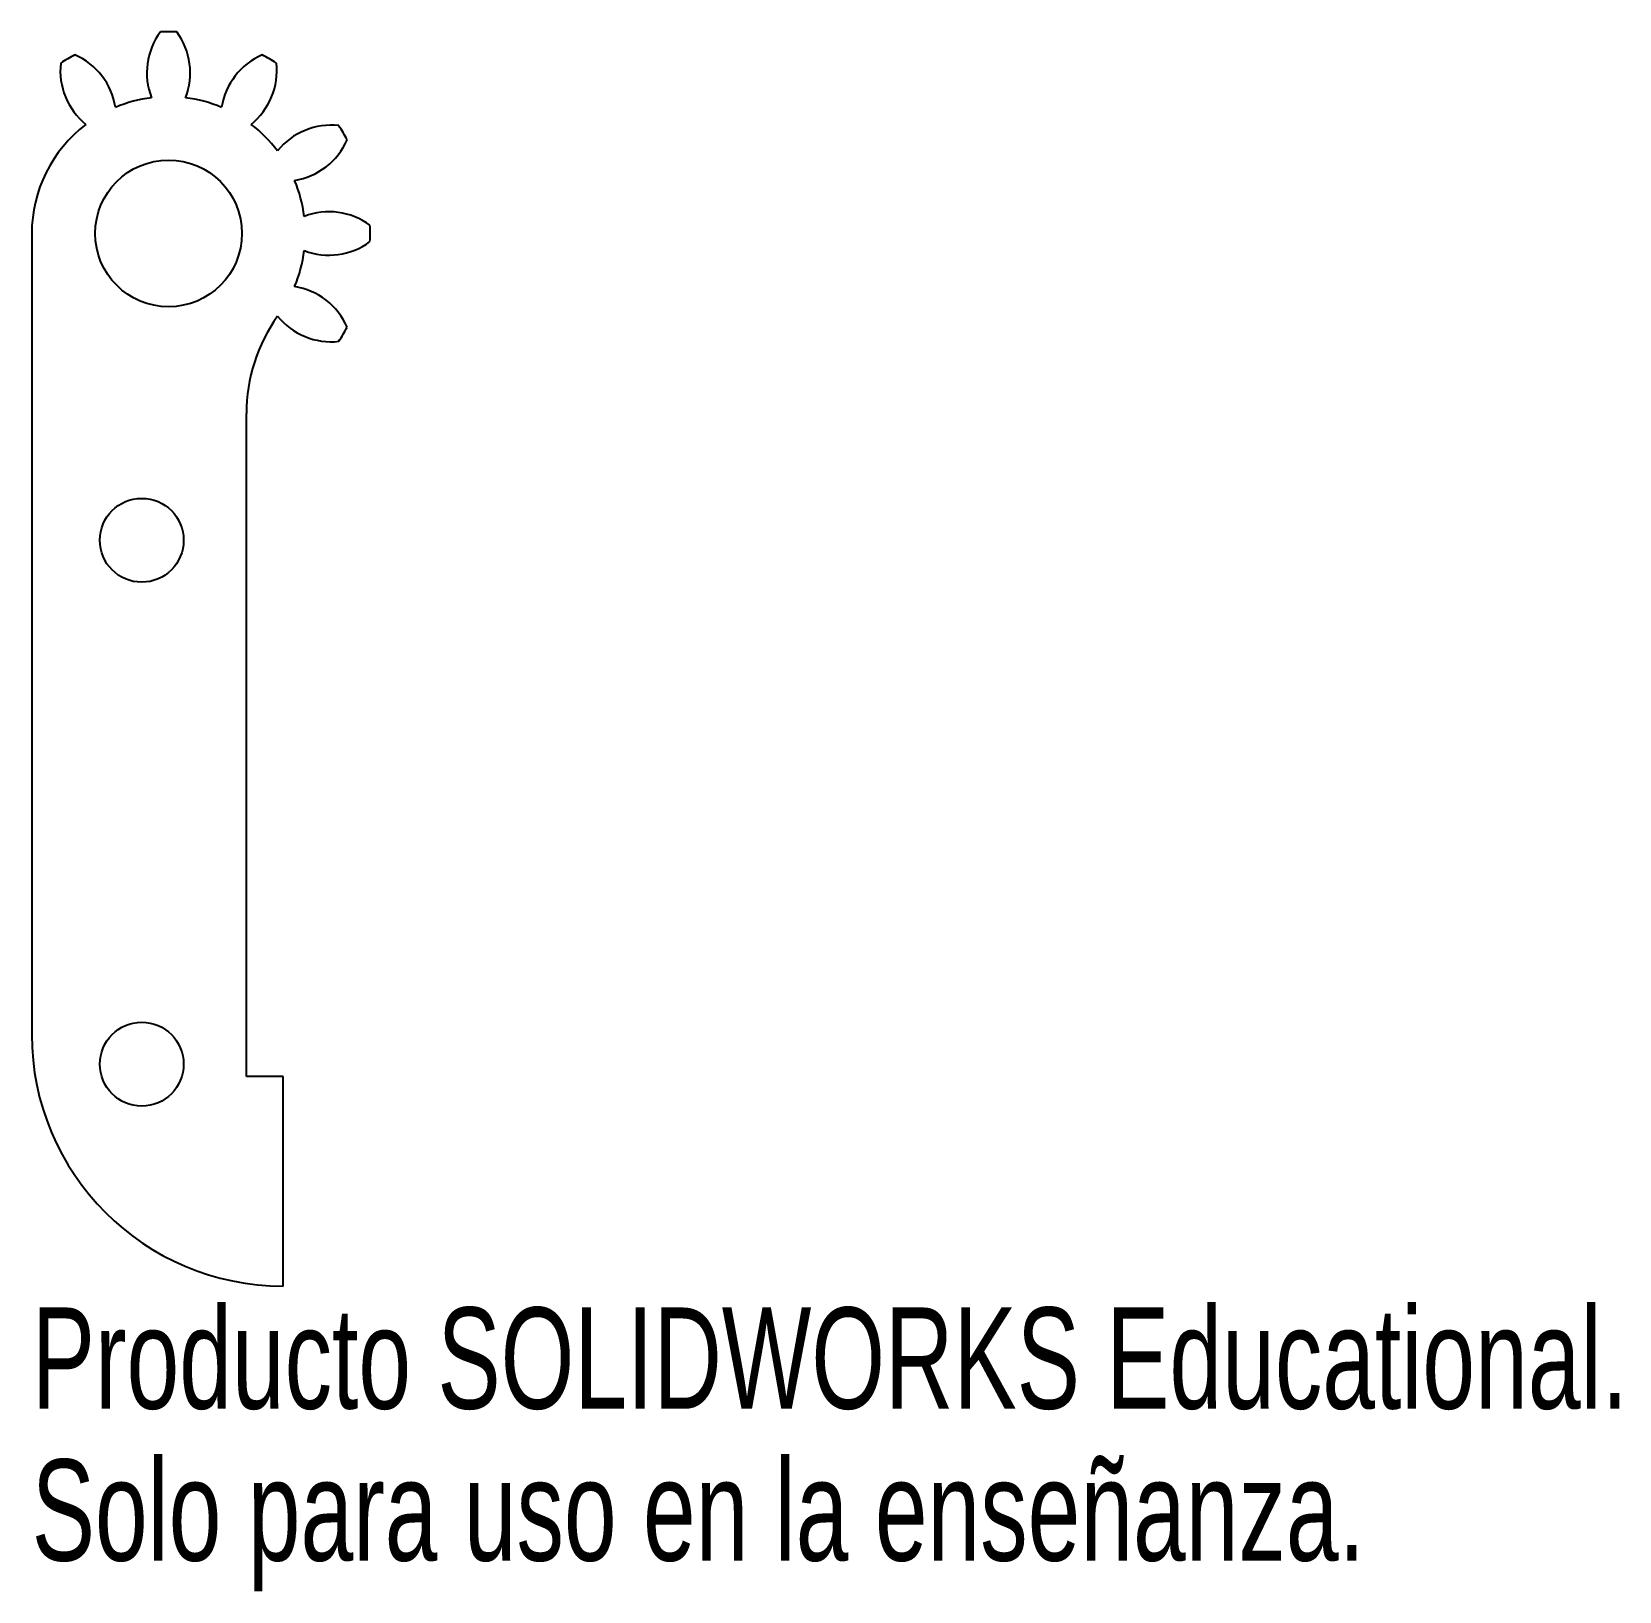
# Model space of a CAD drawing. Header units: millimetres. Extents: x -6.3 to 69.5, y -64.6 to 9.9.
import ezdxf

# ---------------------------------------------------------------- set-up
doc = ezdxf.new("R2010")
doc.units = ezdxf.units.MM
doc.styles.add('SLDTEXTSTYLE0', font='TXT', dxfattribs={"width": 0.7})

msp = doc.modelspace()

# ---------------------------------------------------------------- linework, layer by layer
at = {"color": 7, "linetype": 'Continuous', "lineweight": 25}
for p, q in [((-6.304, 0.23), (-6.304, -38)), ((3.946, -40), (3.946, -8.356)), ((5.696, -40), (3.946, -40)), ((5.696, -50), (5.696, -40))]:
    msp.add_line(p, q, dxfattribs=at)
for centre, radius in [((0.226, 0.23), 3.5), ((-1.054, -14.411), 2), ((-1.054, -39.411), 2)]:
    msp.add_circle(centre, radius, dxfattribs=at)
for centre, radius, start, end in [((0.226, 0.23), 9.625, 87.67491, 92.32509), ((2.492, 7.889), 3.3, 143.60609, 200.95141), ((-2.04, 7.889), 3.3, 339.04859, 36.39391), ((-1.641, 7.996), 3.3, 173.60609, 230.95141), ((0.226, 0.23), 9.625, 117.67491, 122.32509), ((-5.566, 5.73), 3.3, 9.04859, 66.39391), ((6.018, 5.73), 3.3, 113.60609, 170.95141), ((2.093, 7.996), 3.3, 309.04859, 6.39391), ((0.226, 0.23), 9.625, 57.67491, 62.32509), ((0.226, 0.23), 6.53, 97.17773, 112.82227), ((0.226, 0.23), 6.53, 67.17773, 82.82227), ((0.226, 0.23), 6.53, 127.17773, 180), ((0.226, 0.23), 6.53, 37.17773, 52.82227), ((7.992, 2.097), 3.3, 83.60609, 140.95141), ((0.226, 0.23), 9.625, 27.67491, 32.32509), ((5.726, 6.022), 3.3, 279.04859, 336.39391), ((0.226, 0.23), 6.53, 7.17773, 22.82227), ((7.885, -2.036), 3.3, 53.60609, 110.95141), ((0.226, 0.23), 9.625, 357.67491, 2.32509), ((0.226, 0.23), 6.53, 337.17773, 352.82227), ((7.885, 2.496), 3.3, 249.04859, 306.39391), ((5.726, -5.562), 3.3, 23.60609, 80.95141), ((11.946, -8.356), 8, 144.5463, 180), ((7.992, -1.637), 3.3, 219.04859, 276.39391), ((0.226, 0.23), 9.625, 327.67491, 332.32509), ((5.696, -38), 12, 180, 270)]:
    msp.add_arc(centre, radius, start, end, dxfattribs=at)

# ---------------------------------------------------------------- texts
at = {"color": 7, "linetype": 'Continuous', "char_height": 4.83362, "attachment_point": 1, "style": 'SLDTEXTSTYLE0'}
for s, insert in [('Producto SOLIDWORKS Educational.', (-6.304, -51.02)), ('Solo para uso en la enseñanza.', (-6.304, -58.27))]:
    msp.add_mtext(s, dxfattribs=dict(at, insert=insert))

doc.saveas('drawing.dxf')
